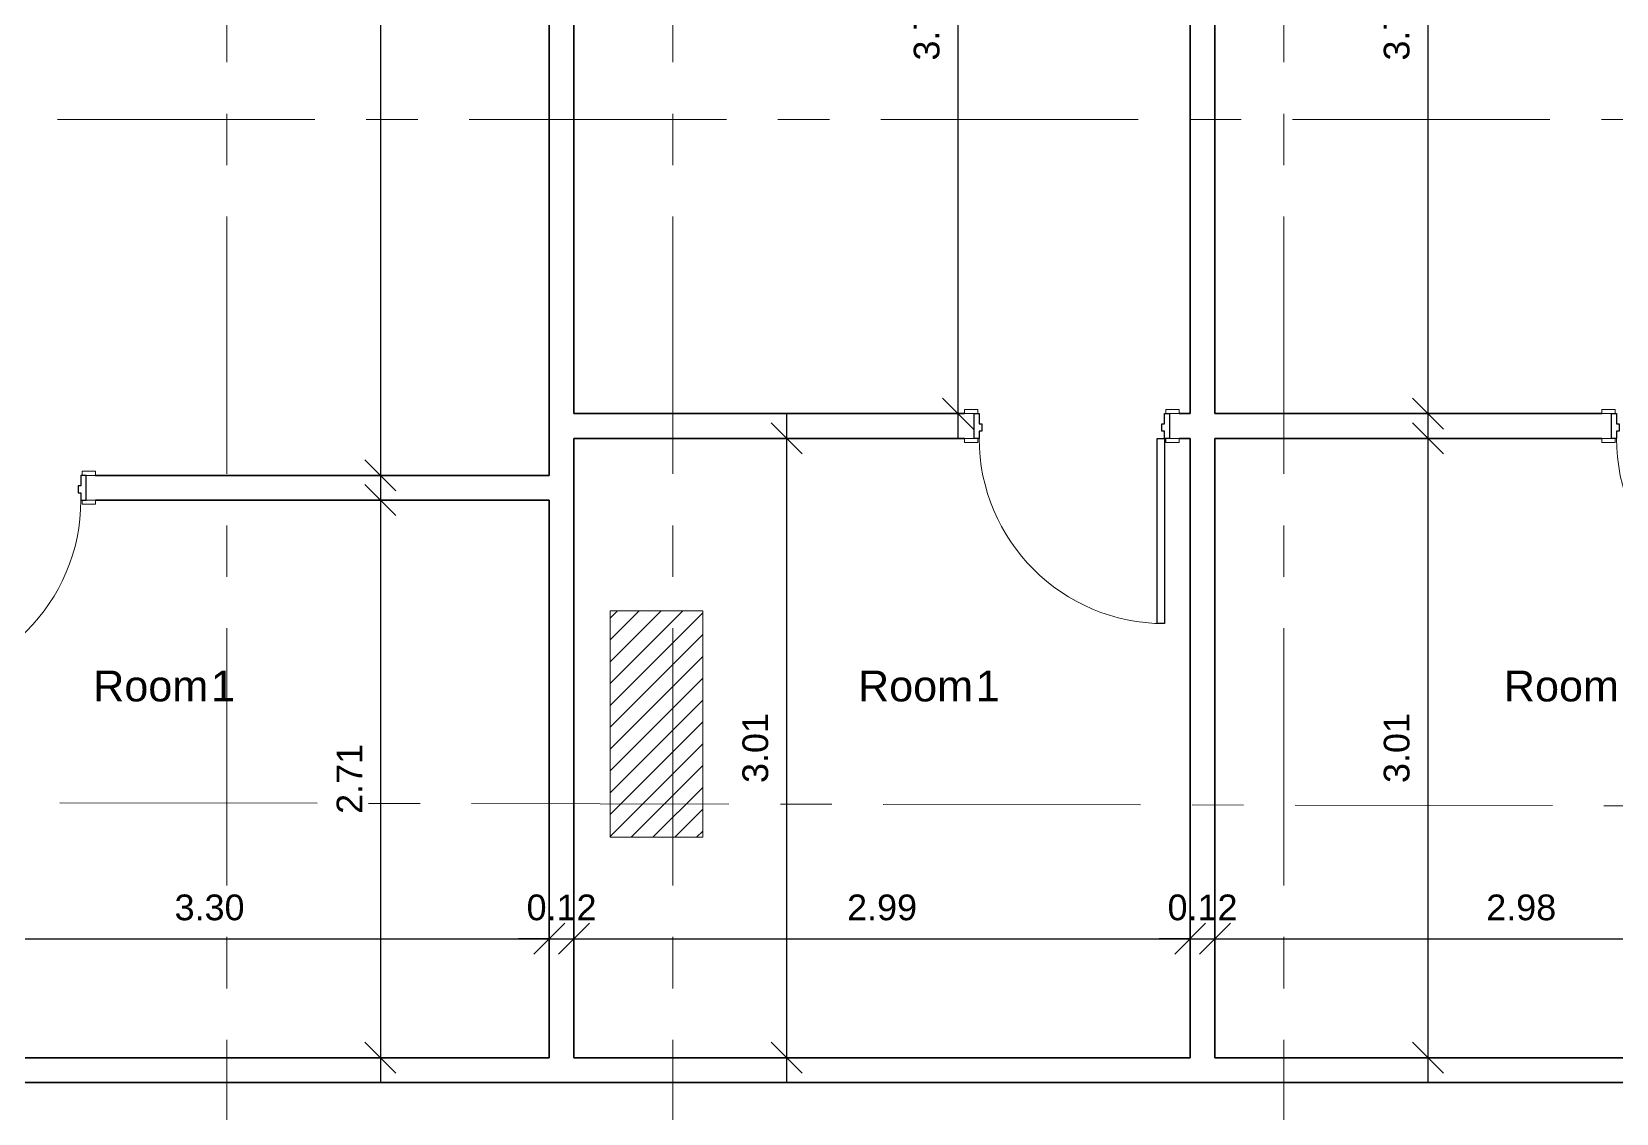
# Model space of a CAD drawing. Header units: metres. Extents: x -22 to 97, y 34 to 77.
# Drawn here: x -10.28 to -2.58, y 40.24 to 45.5 of the extents above; entities that cross this region are included whole.
import ezdxf

# ---------------------------------------------------------------- set-up
doc = ezdxf.new("R2010")
doc.units = ezdxf.units.M
doc.linetypes.add('CENTER', pattern=[2, 1.25, -0.25, 0.25, -0.25])
for name, color, linetype, lineweight in [('A-ANNO-DIMS', 211, 'Continuous', 9), ('A-DOOR', 31, 'Continuous', 18), ('A-DOOR-FRAM', 31, 'Continuous', 25), ('AXIS', 251, 'CENTER', 5), ('G-ANNO-TEXT', 231, 'Continuous', 9), ('I-WALL', 2, 'Continuous', 18), ('S-COLS', 52, 'Continuous', 18)]:
    doc.layers.add(name, color=color, linetype=linetype, lineweight=lineweight)
doc.styles.add('Arial', font='arial.ttf', dxfattribs={"height": 0.15})
doc.styles.add('Arial_1', font='arial.ttf', dxfattribs={"height": 0.125})
doc.dimstyles.new('Diagonal_-_2_5mm_Arial', dxfattribs={"dimscale": 0.3048, "dimtxt": 0.127532, "dimasz": 0.492126, "dimexe": 0.393701, "dimexo": 0.246063, "dimgap": 0.287073, "dimtad": 1, "dimrnd": 0.01, "dimzin": 0, "dimdsep": 46, "dimtxsty": 'Arial_1', "dimblk1": 'OBLIQUE', "dimblk2": 'OBLIQUE', "dimsah": 1, "dimcen": 0.09, "dimdle": 0.393701, "dimazin": 0, "dimtfac": 1, "dimtdec": 4, "dimtix": 1, "dimtmove": 0, "dimatfit": 3, "dimfxl": 0, "dimtvp": 1, "dimtolj": 1, "dimtzin": 0, "dimarcsym": 0})

# ---------------------------------------------------------------- blocks, each defined once
blk = doc.blocks.new('M_Concrete-Rectangular-Column - 300 x 450mm-471959-01 Ground Floor Copy 1')
at = {"layer": 'S-COLS'}
h = blk.add_hatch(dxfattribs=at)
h.set_pattern_fill('FP_9', color=256, style=0, pattern_type=2)
h.set_pattern_definition([(45, (7.245, 9.104), (-0.053033, 0.053033), [])])
h.paths.add_polyline_path([(0.0219, -0.55), (0.225, -0.55), (0.225, 0.55), (-0.225, 0.55), (-0.225, -0.55)], flags=0)
for p, q in [((0.225, 0.55), (-0.225, 0.55)), ((-0.225, 0.55), (-0.225, -0.55)), ((0.225, -0.55), (0.225, 0.55)), ((-0.225, -0.55), (0.225, -0.55))]:
    blk.add_line(p, q, dxfattribs=at)
blk = doc.blocks.new('M_Door-Interior-Single-1_Panel-Wood - M_Door-Interior-Single-1_Panel-Wood-476783-01 Ground Floor Copy 1')
at = {"layer": 'A-DOOR'}
for p, q in [((-0.52135, 0.083175), (-0.45635, 0.083175)), ((-0.52135, 0.063175), (-0.52135, 0.083175)), ((-0.45635, 0.083175), (-0.45635, 0.063175)), ((0.45635, 0.083175), (0.52135, 0.083175)), ((0.45635, 0.063175), (0.45635, 0.083175)), ((0.52135, 0.083175), (0.52135, 0.063175)), ((-0.45635, 0.063175), (-0.52135, 0.063175)), ((0.52135, 0.063175), (0.45635, 0.063175)), ((-0.52135, -0.056825), (-0.45635, -0.056825)), ((-0.52135, -0.076825), (-0.52135, -0.056825)), ((-0.45635, -0.076825), (-0.52135, -0.076825)), ((-0.45635, -0.056825), (-0.45635, -0.076825)), ((0.45635, -0.056825), (0.52135, -0.056825)), ((0.45635, -0.076825), (0.45635, -0.056825)), ((0.52135, -0.076825), (0.45635, -0.076825)), ((0.52135, -0.056825), (0.52135, -0.076825))]:
    blk.add_line(p, q, dxfattribs=at)
at = {"layer": 'A-DOOR', "lineweight": 25}
for p, q in [((0.415, -0.056825), (0.45, -0.056825)), ((0.415, -0.956825), (0.415, -0.056825)), ((0.45, -0.056825), (0.45, -0.956825)), ((0.45, -0.956825), (0.415, -0.956825))]:
    blk.add_line(p, q, dxfattribs=at)
at = {"layer": 'A-DOOR'}
blk.add_arc((0.45, -0.056825), 0.9, 180, 270, dxfattribs=at)
at = {"layer": 'A-DOOR-FRAM'}
for p, q in [((-0.475, 0.063175), (-0.45, 0.063175)), ((-0.475, -0.056825), (-0.475, 0.063175)), ((-0.45, 0.063175), (-0.45, 0.0131)), ((-0.45, 0.0131), (-0.4373, 0.0131)), ((-0.4373, 0.0131), (-0.4373, -0.021825)), ((0.4373, 0.0131), (0.45, 0.0131)), ((0.4373, -0.021825), (0.4373, 0.0131)), ((0.45, 0.063175), (0.475, 0.063175)), ((0.45, 0.0131), (0.45, 0.063175)), ((0.475, 0.063175), (0.475, -0.056825)), ((-0.45, -0.056825), (-0.475, -0.056825)), ((-0.45, -0.021825), (-0.45, -0.056825)), ((-0.4373, -0.021825), (-0.45, -0.021825)), ((0.45, -0.021825), (0.4373, -0.021825)), ((0.45, -0.056825), (0.45, -0.021825)), ((0.475, -0.056825), (0.45, -0.056825))]:
    blk.add_line(p, q, dxfattribs=at)
blk = doc.blocks.new('M_Door-Interior-Single-1_Panel-Wood - M_Door-Interior-Single-1_Panel-Wood-477398-01 Ground Floor Copy 1')
at = {"layer": 'A-DOOR', "lineweight": 25}
for p, q in [((0.45, 0.956825), (0.415, 0.956825)), ((0.415, 0.956825), (0.415, 0.056825)), ((0.45, 0.056825), (0.45, 0.956825)), ((0.415, 0.056825), (0.45, 0.056825))]:
    blk.add_line(p, q, dxfattribs=at)
at = {"layer": 'A-DOOR'}
for p, q in [((-0.45635, 0.076825), (-0.52135, 0.076825)), ((-0.52135, 0.076825), (-0.52135, 0.056825)), ((-0.52135, 0.056825), (-0.45635, 0.056825)), ((-0.45635, 0.056825), (-0.45635, 0.076825)), ((0.52135, 0.076825), (0.45635, 0.076825)), ((0.45635, 0.076825), (0.45635, 0.056825)), ((0.45635, 0.056825), (0.52135, 0.056825)), ((0.52135, 0.056825), (0.52135, 0.076825)), ((-0.45635, -0.063175), (-0.52135, -0.063175)), ((-0.52135, -0.063175), (-0.52135, -0.083175)), ((-0.45635, -0.083175), (-0.45635, -0.063175)), ((0.52135, -0.063175), (0.45635, -0.063175)), ((0.45635, -0.063175), (0.45635, -0.083175)), ((0.52135, -0.083175), (0.52135, -0.063175)), ((-0.52135, -0.083175), (-0.45635, -0.083175)), ((0.45635, -0.083175), (0.52135, -0.083175))]:
    blk.add_line(p, q, dxfattribs=at)
blk.add_arc((0.45, 0.056825), 0.9, 90, 180, dxfattribs=at)
at = {"layer": 'A-DOOR-FRAM'}
for p, q in [((-0.45, 0.056825), (-0.475, 0.056825)), ((-0.475, 0.056825), (-0.475, -0.063175)), ((-0.45, 0.021825), (-0.45, 0.056825)), ((-0.4373, 0.021825), (-0.45, 0.021825)), ((-0.4373, -0.0131), (-0.4373, 0.021825)), ((0.45, 0.021825), (0.4373, 0.021825)), ((0.4373, 0.021825), (0.4373, -0.0131)), ((0.45, 0.056825), (0.45, 0.021825)), ((0.475, 0.056825), (0.45, 0.056825)), ((0.475, -0.063175), (0.475, 0.056825)), ((-0.475, -0.063175), (-0.45, -0.063175)), ((-0.45, -0.063175), (-0.45, -0.0131)), ((-0.45, -0.0131), (-0.4373, -0.0131)), ((0.4373, -0.0131), (0.45, -0.0131)), ((0.45, -0.0131), (0.45, -0.063175)), ((0.45, -0.063175), (0.475, -0.063175))]:
    blk.add_line(p, q, dxfattribs=at)
blk = doc.blocks.new('_Oblique')
at = {"color": 0, "linetype": 'ByBlock', "lineweight": -2}
blk.add_line((-0.5, -0.5), (0.5, 0.5), dxfattribs=at)
blk = doc.blocks.new('*D623')
at = {"layer": 'A-ANNO-DIMS', "color": 0, "lineweight": -2}
for p, q in [((-11.0662, 41.122), (-11.0662, 40.9709)), ((-7.7662, 41.122), (-7.7662, 40.9709)), ((-11.1862, 41.0909), (-7.6462, 41.0909))]:
    blk.add_line(p, q, dxfattribs=at)
at = {"layer": 'Defpoints', "color": 0}
for p in [(-11.0662, 41.197), (-7.7662, 41.197), (-7.7662, 41.0909)]:
    blk.add_point(p, dxfattribs=at)
at = {"layer": 'A-ANNO-DIMS', "color": 0, "lineweight": -2, "xscale": 0.15, "yscale": 0.15, "zscale": 0.15, "rotation": 180}
blk.add_blockref('_Oblique', (-11.0662, 41.0909), dxfattribs=at)
at = {"layer": 'A-ANNO-DIMS', "color": 0, "lineweight": -2, "xscale": 0.15, "yscale": 0.15, "zscale": 0.15}
blk.add_blockref('_Oblique', (-7.7662, 41.0909), dxfattribs=at)
at = {"layer": 'A-ANNO-DIMS', "color": 0, "insert": (-9.4162, 41.2423), "char_height": 0.125, "attachment_point": 5, "style": 'Arial_1'}
blk.add_mtext('\\A1;3.30', dxfattribs=at)
blk = doc.blocks.new('*D624')
at = {"layer": 'A-ANNO-DIMS', "color": 0, "lineweight": -2}
for p, q in [((-7.7662, 41.122), (-7.7662, 40.9709)), ((-7.6462, 41.122), (-7.6462, 40.9709)), ((-7.7662, 41.0909), (-7.9162, 41.0909)), ((-7.7662, 41.0909), (-7.6462, 41.0909)), ((-7.6462, 41.0909), (-7.4962, 41.0909))]:
    blk.add_line(p, q, dxfattribs=at)
at = {"layer": 'Defpoints', "color": 0}
for p in [(-7.7662, 41.197), (-7.6462, 41.197), (-7.6462, 41.0909)]:
    blk.add_point(p, dxfattribs=at)
at = {"layer": 'A-ANNO-DIMS', "color": 0, "lineweight": -2, "xscale": 0.15, "yscale": 0.15, "zscale": 0.15}
blk.add_blockref('_Oblique', (-7.7662, 41.0909), dxfattribs=at)
at = {"layer": 'A-ANNO-DIMS', "color": 0, "lineweight": -2, "xscale": 0.15, "yscale": 0.15, "zscale": 0.15, "rotation": 180}
blk.add_blockref('_Oblique', (-7.6462, 41.0909), dxfattribs=at)
at = {"layer": 'A-ANNO-DIMS', "color": 0, "insert": (-7.7062, 41.2423), "char_height": 0.125, "attachment_point": 5, "style": 'Arial_1'}
blk.add_mtext('\\A1;0.12', dxfattribs=at)
blk = doc.blocks.new('*D625')
at = {"layer": 'A-ANNO-DIMS', "color": 0, "lineweight": -2}
for p, q in [((-7.6462, 41.122), (-7.6462, 40.9709)), ((-4.6527, 41.122), (-4.6527, 40.9709)), ((-7.7662, 41.0909), (-4.5327, 41.0909))]:
    blk.add_line(p, q, dxfattribs=at)
at = {"layer": 'Defpoints', "color": 0}
for p in [(-7.6462, 41.197), (-4.6527, 41.197), (-4.6527, 41.0909)]:
    blk.add_point(p, dxfattribs=at)
at = {"layer": 'A-ANNO-DIMS', "color": 0, "lineweight": -2, "xscale": 0.15, "yscale": 0.15, "zscale": 0.15, "rotation": 180}
blk.add_blockref('_Oblique', (-7.6462, 41.0909), dxfattribs=at)
at = {"layer": 'A-ANNO-DIMS', "color": 0, "lineweight": -2, "xscale": 0.15, "yscale": 0.15, "zscale": 0.15}
blk.add_blockref('_Oblique', (-4.6527, 41.0909), dxfattribs=at)
at = {"layer": 'A-ANNO-DIMS', "color": 0, "insert": (-6.1494, 41.2423), "char_height": 0.125, "attachment_point": 5, "style": 'Arial_1'}
blk.add_mtext('\\A1;2.99', dxfattribs=at)
blk = doc.blocks.new('*D626')
at = {"layer": 'A-ANNO-DIMS', "color": 0, "lineweight": -2}
for p, q in [((-4.6527, 41.122), (-4.6527, 40.9709)), ((-4.5327, 41.122), (-4.5327, 40.9709)), ((-4.6527, 41.0909), (-4.8027, 41.0909)), ((-4.6527, 41.0909), (-4.5327, 41.0909)), ((-4.5327, 41.0909), (-4.3827, 41.0909))]:
    blk.add_line(p, q, dxfattribs=at)
at = {"layer": 'Defpoints', "color": 0}
for p in [(-4.6527, 41.197), (-4.5327, 41.197), (-4.5327, 41.0909)]:
    blk.add_point(p, dxfattribs=at)
at = {"layer": 'A-ANNO-DIMS', "color": 0, "lineweight": -2, "xscale": 0.15, "yscale": 0.15, "zscale": 0.15}
blk.add_blockref('_Oblique', (-4.6527, 41.0909), dxfattribs=at)
at = {"layer": 'A-ANNO-DIMS', "color": 0, "lineweight": -2, "xscale": 0.15, "yscale": 0.15, "zscale": 0.15, "rotation": 180}
blk.add_blockref('_Oblique', (-4.5327, 41.0909), dxfattribs=at)
at = {"layer": 'A-ANNO-DIMS', "color": 0, "insert": (-4.5927, 41.2423), "char_height": 0.125, "attachment_point": 5, "style": 'Arial_1'}
blk.add_mtext('\\A1;0.12', dxfattribs=at)
blk = doc.blocks.new('*D627')
at = {"layer": 'A-ANNO-DIMS', "color": 0, "lineweight": -2}
for p, q in [((-4.5327, 41.122), (-4.5327, 40.9709)), ((-1.5569, 41.122), (-1.5569, 40.9709)), ((-4.6527, 41.0909), (-1.4369, 41.0909))]:
    blk.add_line(p, q, dxfattribs=at)
at = {"layer": 'Defpoints', "color": 0}
for p in [(-4.5327, 41.197), (-1.5569, 41.197), (-1.5569, 41.0909)]:
    blk.add_point(p, dxfattribs=at)
at = {"layer": 'A-ANNO-DIMS', "color": 0, "lineweight": -2, "xscale": 0.15, "yscale": 0.15, "zscale": 0.15, "rotation": 180}
blk.add_blockref('_Oblique', (-4.5327, 41.0909), dxfattribs=at)
at = {"layer": 'A-ANNO-DIMS', "color": 0, "lineweight": -2, "xscale": 0.15, "yscale": 0.15, "zscale": 0.15}
blk.add_blockref('_Oblique', (-1.5569, 41.0909), dxfattribs=at)
at = {"layer": 'A-ANNO-DIMS', "color": 0, "insert": (-3.0448, 41.2423), "char_height": 0.125, "attachment_point": 5, "style": 'Arial_1'}
blk.add_mtext('\\A1;2.98', dxfattribs=at)
blk = doc.blocks.new('*D722')
at = {"layer": 'A-ANNO-DIMS', "color": 0, "lineweight": -2}
for p, q in [((-3.4979, 47.5332), (-3.4979, 43.5221)), ((-3.4668, 47.4132), (-3.6179, 47.4132)), ((-3.4668, 43.6421), (-3.6179, 43.6421))]:
    blk.add_line(p, q, dxfattribs=at)
at = {"layer": 'Defpoints', "color": 0}
for p in [(-3.3918, 47.4132), (-3.4979, 43.6421), (-3.3918, 43.6421)]:
    blk.add_point(p, dxfattribs=at)
at = {"layer": 'A-ANNO-DIMS', "color": 0, "lineweight": -2, "xscale": 0.15, "yscale": 0.15, "zscale": 0.15}
for p, rotation in [((-3.4979, 47.4132), 90), ((-3.4979, 43.6421), 270)]:
    blk.add_blockref('_Oblique', p, dxfattribs=dict(at, rotation=rotation))
at = {"layer": 'A-ANNO-DIMS', "color": 0, "insert": (-3.6492, 45.5276), "char_height": 0.125, "attachment_point": 5, "rotation": 90, "style": 'Arial_1'}
blk.add_mtext('\\A1;3.77', dxfattribs=at)
blk = doc.blocks.new('*D723')
at = {"layer": 'A-ANNO-DIMS', "color": 0, "lineweight": -2}
for p, q in [((-5.7809, 47.5332), (-5.7809, 43.5221)), ((-5.7498, 47.4132), (-5.9009, 47.4132)), ((-5.7498, 43.6421), (-5.9009, 43.6421))]:
    blk.add_line(p, q, dxfattribs=at)
at = {"layer": 'Defpoints', "color": 0}
for p in [(-5.6748, 47.4132), (-5.7809, 43.6421), (-5.6748, 43.6421)]:
    blk.add_point(p, dxfattribs=at)
at = {"layer": 'A-ANNO-DIMS', "color": 0, "lineweight": -2, "xscale": 0.15, "yscale": 0.15, "zscale": 0.15}
for p, rotation in [((-5.7809, 47.4132), 90), ((-5.7809, 43.6421), 270)]:
    blk.add_blockref('_Oblique', p, dxfattribs=dict(at, rotation=rotation))
at = {"layer": 'A-ANNO-DIMS', "color": 0, "insert": (-5.9322, 45.5276), "char_height": 0.125, "attachment_point": 5, "rotation": 90, "style": 'Arial_1'}
blk.add_mtext('\\A1;3.77', dxfattribs=at)
blk = doc.blocks.new('*D727')
at = {"layer": 'A-ANNO-DIMS', "color": 0, "lineweight": -2}
for p, q in [((-8.5862, 43.3421), (-8.5862, 40.3926)), ((-8.5552, 43.2221), (-8.7062, 43.2221)), ((-8.5552, 40.5126), (-8.7062, 40.5126))]:
    blk.add_line(p, q, dxfattribs=at)
at = {"layer": 'Defpoints', "color": 0}
for p in [(-8.4802, 43.2221), (-8.5862, 40.5126), (-8.4802, 40.5126)]:
    blk.add_point(p, dxfattribs=at)
at = {"layer": 'A-ANNO-DIMS', "color": 0, "lineweight": -2, "xscale": 0.15, "yscale": 0.15, "zscale": 0.15}
for p, rotation in [((-8.5862, 43.2221), 90), ((-8.5862, 40.5126), 270)]:
    blk.add_blockref('_Oblique', p, dxfattribs=dict(at, rotation=rotation))
at = {"layer": 'A-ANNO-DIMS', "color": 0, "insert": (-8.7365, 41.8674), "char_height": 0.125, "attachment_point": 5, "rotation": 90, "style": 'Arial_1'}
blk.add_mtext('\\A1;2.71', dxfattribs=at)
blk = doc.blocks.new('*D730')
at = {"layer": 'A-ANNO-DIMS', "color": 0, "lineweight": -2}
for p, q in [((-8.5862, 49.1085), (-8.5862, 43.2221)), ((-9.4416, 48.9885), (-8.4662, 48.9885)), ((-8.5552, 43.3421), (-8.7062, 43.3421))]:
    blk.add_line(p, q, dxfattribs=at)
at = {"layer": 'Defpoints', "color": 0}
for p in [(-9.5166, 48.9885), (-8.5862, 43.3421), (-8.4802, 43.3421)]:
    blk.add_point(p, dxfattribs=at)
at = {"layer": 'A-ANNO-DIMS', "color": 0, "lineweight": -2, "xscale": 0.15, "yscale": 0.15, "zscale": 0.15}
for p, rotation in [((-8.5862, 48.9885), 90), ((-8.5862, 43.3421), 270)]:
    blk.add_blockref('_Oblique', p, dxfattribs=dict(at, rotation=rotation))
at = {"layer": 'A-ANNO-DIMS', "color": 0, "insert": (-8.7376, 46.1653), "char_height": 0.125, "attachment_point": 5, "rotation": 90, "style": 'Arial_1'}
blk.add_mtext('\\A1;5.65', dxfattribs=at)
blk = doc.blocks.new('*D745')
at = {"layer": 'A-ANNO-DIMS', "color": 0, "lineweight": -2}
for p, q in [((-3.4979, 43.6421), (-3.4979, 40.3926)), ((-3.4668, 43.5221), (-3.6179, 43.5221)), ((-3.4668, 40.5126), (-3.6179, 40.5126))]:
    blk.add_line(p, q, dxfattribs=at)
at = {"layer": 'Defpoints', "color": 0}
for p in [(-3.3918, 43.5221), (-3.4979, 40.5126), (-3.3918, 40.5126)]:
    blk.add_point(p, dxfattribs=at)
at = {"layer": 'A-ANNO-DIMS', "color": 0, "lineweight": -2, "xscale": 0.15, "yscale": 0.15, "zscale": 0.15}
for p, rotation in [((-3.4979, 43.5221), 90), ((-3.4979, 40.5126), 270)]:
    blk.add_blockref('_Oblique', p, dxfattribs=dict(at, rotation=rotation))
at = {"layer": 'A-ANNO-DIMS', "color": 0, "insert": (-3.6492, 42.0174), "char_height": 0.125, "attachment_point": 5, "rotation": 90, "style": 'Arial_1'}
blk.add_mtext('\\A1;3.01', dxfattribs=at)
blk = doc.blocks.new('*D746')
at = {"layer": 'A-ANNO-DIMS', "color": 0, "lineweight": -2}
for p, q in [((-6.6132, 43.6421), (-6.6132, 40.3926)), ((-6.5821, 43.5221), (-6.7332, 43.5221)), ((-6.5821, 40.5126), (-6.7332, 40.5126))]:
    blk.add_line(p, q, dxfattribs=at)
at = {"layer": 'Defpoints', "color": 0}
for p in [(-6.5071, 43.5221), (-6.6132, 40.5126), (-6.5071, 40.5126)]:
    blk.add_point(p, dxfattribs=at)
at = {"layer": 'A-ANNO-DIMS', "color": 0, "lineweight": -2, "xscale": 0.15, "yscale": 0.15, "zscale": 0.15}
for p, rotation in [((-6.6132, 43.5221), 90), ((-6.6132, 40.5126), 270)]:
    blk.add_blockref('_Oblique', p, dxfattribs=dict(at, rotation=rotation))
at = {"layer": 'A-ANNO-DIMS', "color": 0, "insert": (-6.7645, 42.0174), "char_height": 0.125, "attachment_point": 5, "rotation": 90, "style": 'Arial_1'}
blk.add_mtext('\\A1;3.01', dxfattribs=at)
blk = doc.blocks.new('rtgr')
at = {"layer": 'AXIS', "linetype": 'CENTER'}
for p, q in [((8799.512, -620.5822, 0), (8799.512, -584.1116, 0)), ((8801.6794, -620.5822, 0), (8801.6794, -584.1116, 0)), ((8804.6468, -620.5822, 0), (8804.6468, -584.1116, 0)), ((8829.9398, -612.8597, 0), (8791.7899, -612.8597, 0)), ((8829.9515, -616.2391, 0), (8791.7724, -616.1671, 0))]:
    blk.add_line(p, q, dxfattribs=at)

msp = doc.modelspace()

# ---------------------------------------------------------------- linework, layer by layer
at = {"layer": 'I-WALL', "lineweight": 35}
for p, q in [((-7.7662, 49.02741), (-7.7662, 43.34207)), ((-7.6462, 43.64207), (-7.6462, 49.02741)), ((-4.65269, 47.41322), (-4.65269, 43.64207)), ((-4.53269, 43.64207), (-4.53269, 47.41322)), ((-5.74904, 43.64207), (-7.6462, 43.64207)), ((-4.65269, 43.64207), (-4.70634, 43.64207)), ((-2.65321, 43.64207), (-4.53269, 43.64207)), ((-7.6462, 40.51263), (-7.6462, 43.52207)), ((-7.6462, 43.52207), (-5.74904, 43.52207)), ((-4.70634, 43.52207), (-4.65269, 43.52207)), ((-4.65269, 43.52207), (-4.65269, 40.51263)), ((-4.53269, 40.51263), (-4.53269, 43.52207)), ((-4.53269, 43.52207), (-2.65321, 43.52207)), ((-7.7662, 43.34207), (-9.96987, 43.34207)), ((-9.96987, 43.22207), (-7.7662, 43.22207)), ((-7.7662, 43.22207), (-7.7662, 40.51263)), ((-7.7662, 40.51263), (-11.06622, 40.51263)), ((-4.65269, 40.51263), (-7.6462, 40.51263)), ((-1.55686, 40.51263), (-4.53269, 40.51263)), ((-14.31455, 40.39263), (18.58545, 40.39263))]:
    msp.add_line(p, q, dxfattribs=at)

# ---------------------------------------------------------------- block references
at = {"layer": 'A-ANNO-DIMS'}
msp.add_blockref('rtgr', (-8808.84499, 657.93152, -0.00003), dxfattribs=at)
at = {"layer": 'A-DOOR'}
for p in [(-5.22769, 43.57889), (-2.13186, 43.57889)]:
    msp.add_blockref('M_Door-Interior-Single-1_Panel-Wood - M_Door-Interior-Single-1_Panel-Wood-476783-01 Ground Floor Copy 1', p, dxfattribs=at)
at = {"layer": 'A-DOOR', "rotation": 180}
msp.add_blockref('M_Door-Interior-Single-1_Panel-Wood - M_Door-Interior-Single-1_Panel-Wood-477398-01 Ground Floor Copy 1', (-10.49122, 43.27889), dxfattribs=at)
at = {"layer": 'S-COLS'}
msp.add_blockref('M_Concrete-Rectangular-Column - 300 x 450mm-471959-01 Ground Floor Copy 1', (-7.24518, 42.13386), dxfattribs=at)

# ---------------------------------------------------------------- texts
at = {"layer": 'G-ANNO-TEXT', "color": 7, "char_height": 0.15, "attachment_point": 1, "style": 'Arial'}
for s, insert, width in [('Room', (-9.9814, 42.39393), 0.6934597), ('\\fArial|b0|i0|c178|p34|;1', (-9.40924, 42.39393), 0.1443038), ('Room', (-6.26638, 42.39393), 0.6934597), ('\\fArial|b0|i0|c178|p34|;1', (-5.69422, 42.39393), 0.1443038), ('Room', (-3.12918, 42.39393), 0.6934597)]:
    msp.add_mtext(s, dxfattribs=dict(at, insert=insert, width=width))

# ---------------------------------------------------------------- dimensions: what is measured, and where the dimension line sits
at = {"layer": 'A-ANNO-DIMS'}
for base, p1, p2, override, picture, middle in [((-8.58625, 43.34207), (-9.51658, 48.98851), (-8.48018, 43.34207), {"dimpost": '<>', "dimfxl": 5.740771}, '*D730', (-8.73757, 46.16529)), ((-5.78087, 43.64207), (-5.6748, 47.41322), (-5.6748, 43.64207), {"dimpost": '<>', "dimfxl": 3.77115}, '*D723', (-5.93223, 45.52764)), ((-3.49786, 43.64207), (-3.39179, 47.41322), (-3.39179, 43.64207), {"dimpost": '<>', "dimfxl": 3.77115}, '*D722', (-3.64922, 45.52764)), ((-6.61317, 40.51263), (-6.5071, 43.52207), (-6.5071, 40.51263), {"dimpost": '<>', "dimfxl": 3.009434}, '*D746', (-6.76453, 42.01735)), ((-3.49786, 40.51263), (-3.39179, 43.52207), (-3.39179, 40.51263), {"dimpost": '<>', "dimfxl": 3.009434}, '*D745', (-3.64922, 42.01735)), ((-8.58625, 40.51263), (-8.48018, 43.22207), (-8.48018, 40.51263), {"dimpost": '<>', "dimfxl": 2.709434}, '*D727', (-8.7365, 41.86735))]:
    dim = msp.add_linear_dim(base=base, p1=p1, p2=p2, angle=90, dimstyle='Diagonal_-_2_5mm_Arial', override=override, dxfattribs=at)
    dim.commit()
    dim.dimension.update_dxf_attribs({"geometry": picture, "text_midpoint": middle})
for base, p1, p2, override, picture, middle in [((-7.7662, 41.09094), (-11.06622, 41.197), (-7.7662, 41.197), {"dimpost": '<>', "dimfxl": 3.300019}, '*D623', (-9.41621, 41.2423)), ((-7.6462, 41.09094), (-7.7662, 41.197), (-7.6462, 41.197), {"dimpost": '<>', "dimfxl": 0.12}, '*D624', (-7.7062, 41.24226)), ((-4.65269, 41.09094), (-7.6462, 41.197), (-4.65269, 41.197), {"dimpost": '<>', "dimfxl": 2.993509}, '*D625', (-6.14945, 41.24226)), ((-4.53269, 41.09094), (-4.65269, 41.197), (-4.53269, 41.197), {"dimpost": '<>', "dimfxl": 0.12}, '*D626', (-4.59269, 41.24226)), ((-1.55686, 41.09094), (-4.53269, 41.197), (-1.55686, 41.197), {"dimpost": '<>', "dimfxl": 2.975835}, '*D627', (-3.04477, 41.24226))]:
    dim = msp.add_linear_dim(base=base, p1=p1, p2=p2, dimstyle='Diagonal_-_2_5mm_Arial', override=override, dxfattribs=at)
    dim.commit()
    dim.dimension.update_dxf_attribs({"geometry": picture, "text_midpoint": middle})

doc.saveas('drawing.dxf')
